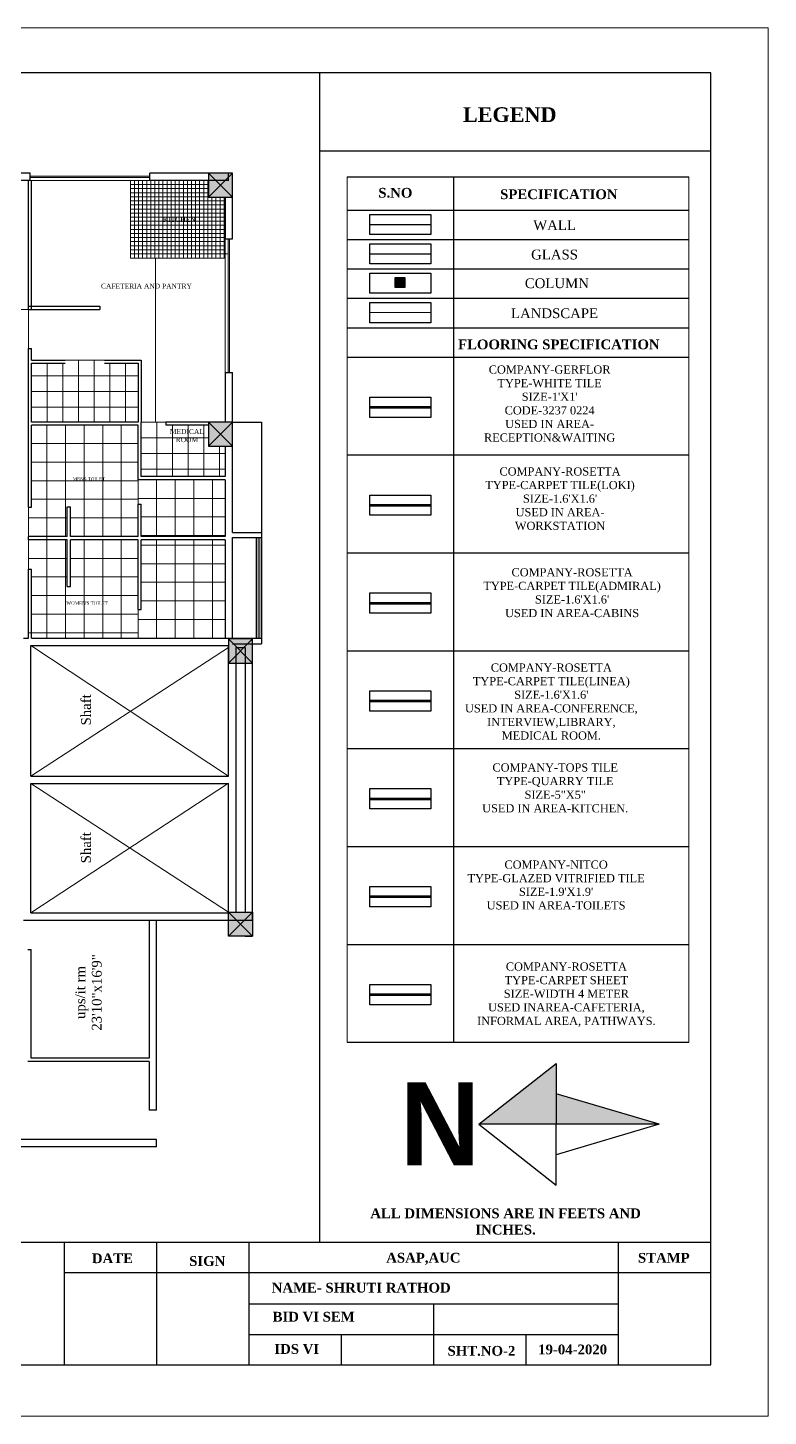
# Model space of a CAD drawing. Header units: inches. Extents: x 327481 to 195042051, y -335014 to 44773228.
# Drawn here: x 375959 to 376867, y -312464 to -310762 of the extents above; entities that cross this region are included whole.
import ezdxf

# ---------------------------------------------------------------- set-up
doc = ezdxf.new("R2010")
doc.units = ezdxf.units.IN
doc.header["$MEASUREMENT"] = 0
for name, color, linetype in [('CABIN FLOORING', 156, 'Continuous'), ('center', 146, 'Continuous'), ('CONFER.FLOORING', 152, 'Continuous'), ('FLOORING', 44, 'Continuous'), ('FORMATING', 19, 'Continuous'), ('KITCHEN.FLOORING', 30, 'Continuous'), ('LANDSCAPE', 102, 'Continuous'), ('RECEP.FLOORING', 251, 'Continuous'), ('TITLE', 7, 'Continuous'), ('TOILET', 150, 'Continuous'), ('WASHROOM.FLOORING', 235, 'Continuous'), ('WORKST.FLOORING', 136, 'Continuous')]:
    doc.layers.add(name, color=color, linetype=linetype)
for name, color, linetype, lineweight in [('column 1', 146, 'Continuous', 30), ('ele1', 1, 'Continuous', 13), ('GLASS', 140, 'Continuous', 5), ('TEXT', 7, 'Continuous', 0), ('WALL', 12, 'Continuous', 30)]:
    doc.layers.add(name, color=color, linetype=linetype, lineweight=lineweight)
doc.styles.add('ROMANTICBOLD', font='ROMB____.PFB', dxfattribs={"height": 12})
doc.styles.get("Standard").update_dxf_attribs({"font": 'times.ttf', "height": 12})

# ---------------------------------------------------------------- blocks, each defined once
blk = doc.blocks.new('A$C69F05CD7')
at = {"linetype": 'Continuous'}
for points in [[(0, 4.402), (0, 2.513), (1.483, 2.513)], [(0.742, 2.513), (0, 2.513), (0, 0)]]:
    blk.add_hatch(color=256, dxfattribs=at).paths.add_polyline_path(points)
at = {"color": 0, "linetype": 'Continuous'}
for p, q in [((0, 4.402), (-1.483, 2.513)), ((0, 4.402), (1.483, 2.513)), ((0, 0), (0, 4.402)), ((-1.483, 2.513), (0, 2.513)), ((1.483, 2.513), (0, 2.513))]:
    blk.add_line(p, q, dxfattribs=at)
at = {"linetype": 'Continuous'}
for q in [(-0.742, 2.513), (0.742, 2.513)]:
    blk.add_line((0, 0), q, dxfattribs=at)
blk = doc.blocks.new('COLUMN1')
at = {"layer": 'column 1'}
h = blk.add_hatch(color=256, dxfattribs=at)
h.paths.add_polyline_path([(1, 1), (0, 1), (0.5, 0.5)])
h.paths.add_polyline_path([(1, 1), (0.5, 0.5), (1, 0)])
h.paths.add_polyline_path([(0.5, 0.5), (0, 0), (1, 0)])
h.paths.add_polyline_path([(0.5, 0.5), (0, 1), (0, 0)])
at = {"layer": 'column 1', "lineweight": 0, "ltscale": 0.3}
for p, q in [((0, 1), (1, 0)), ((0, 0), (1, 1))]:
    blk.add_line(p, q, dxfattribs=at)
at = {"layer": 'column 1', "ltscale": 0.3}
for p, q in [((1, 1), (0, 1)), ((0, 1), (0, 0)), ((1, 0), (1, 1)), ((0, 0), (1, 0))]:
    blk.add_line(p, q, dxfattribs=at)
blk = doc.blocks.new('FOR')
at = {"layer": 'FORMATING'}
for p, q in [((373082.2, -310942.8), (373157, -310942.8)), ((373082.2, -310967.6), (373082.2, -310942.8)), ((373157, -310942.8), (373157, -310967.6)), ((373157, -310967.6), (373082.2, -310967.6))]:
    blk.add_line(p, q, dxfattribs=at)

msp = doc.modelspace()

# ---------------------------------------------------------------- hatches: boundary and pattern name
at = {"layer": 'GLASS'}
for points in [[(376108.974, -310945.723), (376108.974, -310944.223), (375961.974, -310944.223), (375961.974, -310945.723)], [(376204.913, -311184.948), (376206.413, -311184.948), (376206.413, -311020.948), (376204.913, -311020.948)]]:
    msp.add_hatch(color=256, dxfattribs=at).paths.add_polyline_path(points)

# ---------------------------------------------------------------- linework, layer by layer
at = {"layer": 'CABIN FLOORING', "lineweight": 100}
msp.add_line((376378.739, -311467.513), (376453.549, -311467.513), dxfattribs=at)
at = {"layer": 'CONFER.FLOORING', "lineweight": 0}
for p, q in [((376108.974, -310949.503), (375961.974, -310949.503)), ((376201.133, -311020.948), (376201.133, -311184.948)), ((375963.824, -311245.646), (375963.824, -311173.646)), ((375983.024, -311245.646), (375983.024, -311173.646)), ((376002.224, -311245.646), (376002.224, -311173.646)), ((376005.111, -311169.646), (376053.108, -311169.646)), ((376021.424, -311245.646), (376021.424, -311169.646)), ((376040.624, -311245.646), (376040.624, -311169.646)), ((376059.824, -311245.646), (376059.824, -311173.646)), ((376079.024, -311245.646), (376079.024, -311173.646)), ((375963.823, -311188.846), (376094.396, -311188.846)), ((375963.823, -311208.046), (376094.397, -311208.046)), ((375963.824, -311227.246), (376094.397, -311227.246)), ((376128.474, -311245.646), (376098.396, -311245.646)), ((376098.396, -311245.646), (376098.398, -311312.411)), ((376117.596, -311245.646), (376117.598, -311312.41)), ((376180.65, -311264.846), (376098.397, -311264.846)), ((376136.798, -311249.646), (376136.798, -311312.41)), ((376155.996, -311249.646), (376155.998, -311312.409)), ((376175.196, -311249.646), (376175.198, -311312.409)), ((376194.398, -311275.189), (376194.398, -311312.408)), ((376201.133, -311284.046), (376098.397, -311284.046)), ((376201.133, -311303.246), (376098.397, -311303.246))]:
    msp.add_line(p, q, dxfattribs=at)
at = {"layer": 'CONFER.FLOORING', "lineweight": 100}
msp.add_line((376378.739, -311587.513), (376453.549, -311587.513), dxfattribs=at)
at = {"layer": 'ele1', "ltscale": 0.3}
for p, q in [((376205.247, -311679.753), (375962.947, -311519.563)), ((375962.947, -311679.753), (376205.247, -311522.188)), ((376205.247, -311688.49), (375962.947, -311847.388)), ((375962.947, -311688.813), (376205.266, -311846.363))]:
    msp.add_line(p, q, dxfattribs=at)
at = {"layer": 'FLOORING', "lineweight": 0}
for p, q in [((376115.84, -311044.948), (376115.843, -311245.646)), ((375959.84, -311107.616), (375826.931, -311107.616)), ((375959.84, -311107.616), (375959.841, -311155.613))]:
    msp.add_line(p, q, dxfattribs=at)
at = {"layer": 'FLOORING', "lineweight": 100}
msp.add_line((376378.739, -311947.513), (376453.549, -311947.513), dxfattribs=at)
at = {"layer": 'FORMATING', "lineweight": 0}
for p, q in [((374493.405, -310762.326), (376867.49, -310762.326)), ((376867.49, -310762.326), (376867.49, -312464.439)), ((376351.101, -310944.883), (376351.101, -312005.992)), ((376770.098, -310944.883), (376770.098, -312005.992)), ((376867.49, -312464.439), (374493.405, -312464.439))]:
    msp.add_line(p, q, dxfattribs=at)
at = {"layer": 'FORMATING', "lineweight": 30}
for p, q in [((376797.169, -310817.623), (374550.769, -310817.623)), ((376797.169, -312401.623), (376797.169, -310817.623)), ((374550.769, -312250.903), (376797.169, -312250.903)), ((376004.209, -312401.623), (376004.209, -312250.903)), ((376117.489, -312401.623), (376117.489, -312250.903)), ((376230.769, -312401.623), (376230.769, -312250.903)), ((376683.889, -312401.623), (376683.889, -312250.903)), ((376004.209, -312288.343), (376797.169, -312288.343)), ((376230.769, -312326.743), (376683.889, -312326.743)), ((376457.329, -312401.623), (376457.329, -312326.743)), ((376230.769, -312364.183), (376683.889, -312364.183)), ((376344.049, -312401.623), (376344.049, -312364.183)), ((376570.609, -312401.623), (376570.609, -312364.183)), ((374550.769, -312401.623), (376797.169, -312401.623))]:
    msp.add_line(p, q, dxfattribs=at)
at = {"layer": 'FORMATING'}
for p, q in [((376797.169, -310817.623), (376317.169, -310817.623)), ((376317.169, -310817.623), (376317.169, -312250.903)), ((376797.169, -310913.623), (376317.169, -310913.623)), ((376351.101, -310944.883), (376770.098, -310944.883)), ((376481.315, -310946.173), (376481.315, -312005.992)), ((376351.913, -310985.992), (376770.098, -310985.992)), ((376351.913, -311021.992), (376770.098, -311021.992)), ((376351.913, -311057.992), (376770.098, -311057.992)), ((376351.913, -311093.992), (376770.098, -311093.992)), ((376351.913, -311129.992), (376770.098, -311129.992)), ((376351.913, -311165.992), (376770.098, -311165.992)), ((376351.913, -311285.992), (376770.098, -311285.992)), ((376351.913, -311405.992), (376770.098, -311405.992)), ((376351.913, -311525.992), (376770.098, -311525.992)), ((376351.913, -311645.992), (376770.098, -311645.992)), ((376351.913, -311765.992), (376770.098, -311765.992)), ((376351.913, -311885.992), (376770.098, -311885.992)), ((376351.101, -312005.992), (376770.098, -312005.992))]:
    msp.add_line(p, q, dxfattribs=at)
at = {"layer": 'GLASS', "lineweight": 30}
msp.add_line((376378.739, -311039.476), (376453.549, -311039.476), dxfattribs=at)
at = {"layer": 'GLASS', "ltscale": 0.3}
for p, q in [((376241.588, -311511.537), (376241.591, -311387.076)), ((376243.674, -311511.537), (376243.677, -311387.076))]:
    msp.add_line(p, q, dxfattribs=at)
at = {"layer": 'GLASS'}
msp.add_lwpolyline([(375961.974, -310944.223), (376108.974, -310944.223), (376108.974, -310945.723), (375961.974, -310945.723)], dxfattribs=at)
msp.add_lwpolyline([(376204.913, -311020.948), (376206.413, -311020.948), (376206.413, -311184.948), (376204.913, -311184.948)], close=True, dxfattribs=at)
at = {"layer": 'KITCHEN.FLOORING', "lineweight": 0}
for p, q in [((376084.974, -310949.503), (376084.974, -311044.948)), ((376180.65, -310949.503), (376084.974, -310949.503)), ((376180.65, -310954.503), (376084.974, -310954.503)), ((376089.974, -310949.503), (376089.974, -311044.948)), ((376094.974, -310949.503), (376094.974, -311044.948)), ((376099.974, -310949.503), (376099.974, -311044.948)), ((376104.974, -310949.503), (376104.974, -311044.948)), ((376109.974, -310949.503), (376109.974, -311044.948)), ((376114.974, -310949.503), (376114.974, -311044.948)), ((376119.974, -310949.503), (376119.974, -311044.948)), ((376124.974, -310949.503), (376124.974, -311044.948)), ((376129.974, -310949.503), (376129.974, -311044.948)), ((376134.974, -310949.503), (376134.974, -311044.948)), ((376139.974, -310949.503), (376139.974, -311044.948)), ((376144.974, -310949.503), (376144.974, -311044.948)), ((376149.974, -310949.503), (376149.974, -311044.948)), ((376154.974, -310949.503), (376154.974, -311044.948)), ((376159.974, -310949.503), (376159.974, -311044.948)), ((376164.974, -310949.503), (376164.974, -311044.948)), ((376169.974, -310949.503), (376169.974, -311044.948)), ((376174.974, -310949.503), (376174.974, -311044.948)), ((376179.974, -310949.503), (376179.974, -311044.948)), ((376180.65, -310959.503), (376084.974, -310959.503)), ((376180.65, -310964.503), (376084.974, -310964.503)), ((376180.65, -310969.503), (376084.974, -310969.503)), ((376201.133, -310974.503), (376084.974, -310974.503)), ((376184.974, -310969.948), (376184.974, -311044.948)), ((376189.974, -310969.948), (376189.974, -311044.948)), ((376194.974, -310969.948), (376194.974, -311044.948)), ((376199.974, -310969.948), (376199.974, -311044.948)), ((376201.133, -310979.503), (376084.974, -310979.503)), ((376201.133, -310984.503), (376084.974, -310984.503)), ((376201.133, -310989.503), (376084.974, -310989.503)), ((376201.133, -310994.503), (376084.974, -310994.503)), ((376201.133, -310999.503), (376084.974, -310999.503)), ((376201.133, -311004.503), (376084.974, -311004.503)), ((376201.133, -311009.503), (376084.974, -311009.503)), ((376201.133, -311014.503), (376084.974, -311014.503)), ((376201.133, -311019.503), (376084.974, -311019.503)), ((376201.133, -311024.503), (376084.974, -311024.503)), ((376201.133, -311029.503), (376084.974, -311029.503)), ((376201.133, -311034.503), (376084.974, -311034.503)), ((376204.913, -311039.503), (376084.974, -311039.503)), ((376084.974, -311044.948), (376201.133, -311044.948))]:
    msp.add_line(p, q, dxfattribs=at)
at = {"layer": 'KITCHEN.FLOORING', "lineweight": 100}
msp.add_line((376378.739, -311707.513), (376453.549, -311707.513), dxfattribs=at)
at = {"layer": 'LANDSCAPE', "lineweight": 0}
msp.add_line((376378.739, -311111.476), (376453.549, -311111.476), dxfattribs=at)
at = {"layer": 'RECEP.FLOORING', "lineweight": 100}
msp.add_line((376378.739, -311227.513), (376453.549, -311227.513), dxfattribs=at)
at = {"layer": 'WALL'}
for p, q in [((375961.974, -310940.404), (375899.974, -310940.404)), ((375961.974, -310949.503), (375961.974, -310940.404)), ((376205.266, -310940.404), (376108.974, -310940.404)), ((376108.974, -310949.503), (376108.974, -310940.404)), ((376205.266, -310949.503), (376205.266, -310940.404)), ((375961.974, -310949.503), (375899.974, -310949.503)), ((375959.84, -311107.616), (375959.841, -310949.503)), ((375963.822, -311107.616), (375963.817, -310949.503)), ((376205.266, -310949.503), (376108.974, -310949.503)), ((376201.133, -310969.948), (376201.133, -311020.948)), ((376201.133, -310969.948), (376210.193, -310969.948)), ((376210.193, -311020.948), (376210.193, -310969.948)), ((376378.739, -311003.476), (376453.549, -311003.476)), ((376201.133, -311020.948), (376210.193, -311020.948)), ((375959.84, -311103.616), (376047.418, -311103.616)), ((375959.84, -311107.616), (376047.418, -311107.616)), ((376047.418, -311103.616), (376047.418, -311107.616)), ((375959.84, -311245.646), (375959.84, -311155.613)), ((375959.84, -311155.613), (375963.823, -311155.613)), ((375963.823, -311169.646), (375963.823, -311155.613)), ((375963.823, -311169.646), (376005.111, -311169.646)), ((375963.824, -311245.646), (375963.823, -311173.646)), ((375963.823, -311173.646), (376005.111, -311173.646)), ((376053.108, -311169.646), (376098.396, -311169.646)), ((376053.108, -311173.646), (376094.396, -311173.646)), ((376094.396, -311173.646), (376094.396, -311245.645)), ((376098.396, -311169.646), (376098.396, -311245.645)), ((376201.133, -311184.948), (376201.133, -311245.661)), ((376201.133, -311184.948), (376210.193, -311184.948)), ((376210.193, -311245.661), (376210.193, -311184.948)), ((375959.839, -311349.97), (375959.839, -311245.646)), ((375959.84, -311245.646), (375959.839, -311245.646)), ((376094.396, -311245.645), (375963.824, -311245.646)), ((376098.398, -311312.411), (376098.396, -311245.646)), ((376128.474, -311245.646), (376128.474, -311249.646)), ((376180.65, -311245.646), (376128.474, -311245.646)), ((376210.193, -311245.646), (376245.648, -311245.646)), ((376245.648, -311245.646), (376245.648, -311517.446)), ((375959.84, -311249.646), (375959.839, -311249.646)), ((375963.827, -311349.97), (375963.825, -311249.646)), ((376094.412, -311249.646), (375963.825, -311249.646)), ((376094.411, -311316.415), (376094.412, -311249.646)), ((376180.65, -311249.646), (376128.474, -311249.646)), ((376201.133, -311275.189), (376201.133, -311312.411)), ((376210.193, -311381.167), (376210.193, -311275.189)), ((376201.133, -311316.416), (376094.411, -311316.415)), ((376201.133, -311312.411), (376098.398, -311312.411)), ((376201.133, -311316.416), (376201.133, -311385.97)), ((375959.839, -311349.97), (375963.829, -311349.97)), ((376007.476, -311385.97), (376007.476, -311349.494)), ((376007.476, -311349.494), (376011.476, -311349.494)), ((376011.476, -311385.97), (376011.476, -311349.494)), ((376094.341, -311346.415), (376098.333, -311346.415)), ((376094.411, -311385.97), (376094.411, -311346.415)), ((376098.4, -311385.97), (376098.399, -311346.415)), ((376210.193, -311381.167), (376245.673, -311381.167)), ((375959.839, -311389.972), (375959.84, -311385.97)), ((376007.476, -311389.973), (375959.839, -311389.972)), ((376007.476, -311385.97), (375959.84, -311385.97)), ((376007.476, -311447.334), (376007.476, -311389.973)), ((376094.411, -311385.97), (376011.476, -311385.97)), ((376094.411, -311389.974), (376011.476, -311389.973)), ((376011.476, -311447.334), (376011.476, -311389.973)), ((376094.411, -311475.537), (376094.411, -311389.974)), ((376201.133, -311385.97), (376098.4, -311385.97)), ((376201.133, -311389.975), (376098.4, -311389.974)), ((376098.402, -311475.537), (376098.4, -311389.974)), ((376201.133, -311389.975), (376201.133, -311510.503)), ((376210.189, -311387.076), (376245.65, -311387.076)), ((376210.191, -311511.537), (376210.194, -311387.076)), ((376239.739, -311511.537), (376239.742, -311387.076)), ((375959.839, -311425.972), (375963.829, -311425.972)), ((375959.844, -311510.503), (375959.842, -311425.972)), ((375963.831, -311510.503), (375963.829, -311425.972)), ((376007.476, -311447.334), (376011.476, -311447.334)), ((376094.411, -311475.537), (376098.402, -311475.537)), ((375953.887, -311510.503), (375959.844, -311510.503)), ((375962.947, -311679.753), (375962.947, -311519.563)), ((375962.947, -311519.563), (376205.266, -311519.563)), ((375963.831, -311510.503), (376245.648, -311510.503)), ((376205.266, -311679.753), (376205.266, -311520.597)), ((376210.191, -311517.446), (376245.648, -311517.446)), ((376234.81, -311855.438), (376234.807, -311517.446)), ((376214.307, -311522.188), (376214.307, -311846.378)), ((376214.307, -311522.188), (376225.75, -311522.188)), ((376225.75, -311522.188), (376225.75, -311846.378)), ((375962.947, -311679.753), (376205.247, -311679.753)), ((375962.947, -311847.388), (375962.947, -311688.813)), ((375962.947, -311688.813), (376205.247, -311688.813)), ((376205.266, -311846.363), (376205.266, -311688.813)), ((375953.887, -311856.463), (376234.81, -311856.463)), ((375962.947, -311847.388), (376205.266, -311847.388)), ((376108.013, -311856.463), (376108.013, -312025.383)), ((376117.073, -312089.383), (376117.073, -311856.463)), ((376205.266, -311846.378), (376205.266, -311846.363)), ((376214.307, -311846.378), (376225.75, -311846.378)), ((376225.75, -311875.907), (376234.81, -311875.907)), ((375959.093, -311892.463), (375963.093, -311892.463)), ((375963.093, -312025.383), (375963.093, -311892.463)), ((376108.013, -312029.383), (375959.093, -312029.383)), ((376108.013, -312025.383), (375963.093, -312025.383)), ((376108.013, -312029.383), (376108.013, -312089.383)), ((376117.073, -312089.383), (376108.013, -312089.383)), ((376117.073, -312125.383), (375165.436, -312125.383)), ((376117.073, -312134.364), (376117.073, -312125.383)), ((376117.073, -312134.364), (375174.173, -312134.364)), ((376108.013, -312134.364), (375174.233, -312134.364))]:
    msp.add_line(p, q, dxfattribs=at)
at = {"layer": 'WASHROOM.FLOORING', "lineweight": 0}
for p, q in [((375982.639, -311510.503), (375982.639, -311249.646)), ((376005.439, -311385.97), (376005.439, -311249.646)), ((376028.239, -311385.97), (376028.239, -311249.646)), ((376051.039, -311385.97), (376051.039, -311249.646)), ((376073.839, -311385.97), (376073.839, -311249.646)), ((375963.825, -311271.97), (376094.412, -311271.97)), ((375963.826, -311294.77), (376094.411, -311294.77)), ((376094.341, -311346.415), (376094.341, -311316.415)), ((376094.411, -311316.415), (376201.133, -311316.416)), ((376117.141, -311385.97), (376117.141, -311316.415)), ((376139.941, -311385.97), (376139.941, -311316.415)), ((376162.741, -311385.97), (376162.741, -311316.415)), ((376185.541, -311385.97), (376185.541, -311316.415)), ((375963.826, -311317.57), (376094.411, -311317.57)), ((375959.839, -311425.972), (375959.837, -311349.97)), ((375963.827, -311340.37), (376094.411, -311340.37)), ((376094.411, -311339.215), (376201.133, -311339.216)), ((375959.84, -311363.17), (376007.476, -311363.17)), ((376011.476, -311363.17), (376094.411, -311363.17)), ((376094.411, -311362.015), (376094.411, -311362.015)), ((376098.399, -311362.015), (376201.132, -311362.016)), ((375959.839, -311389.972), (376007.476, -311389.973)), ((375959.84, -311385.97), (376005.439, -311385.97)), ((376005.439, -311510.503), (376005.439, -311389.973)), ((376011.476, -311389.973), (376094.411, -311389.974)), ((376028.239, -311510.503), (376028.239, -311389.973)), ((376051.039, -311510.503), (376051.039, -311389.974)), ((376073.839, -311510.503), (376073.839, -311389.974)), ((376094.41, -311384.815), (376094.411, -311384.815)), ((376094.411, -311396.503), (376094.411, -311396.503)), ((376098.4, -311384.815), (376201.132, -311384.816)), ((376098.4, -311396.503), (376201.133, -311396.503)), ((376117.212, -311389.974), (376117.211, -311510.503)), ((376140.012, -311389.974), (376140.011, -311510.503)), ((376162.812, -311389.975), (376162.811, -311510.504)), ((376185.612, -311389.975), (376185.611, -311510.504)), ((375959.839, -311412.772), (376007.476, -311412.773)), ((376011.476, -311412.773), (376094.411, -311412.774)), ((375959.839, -311435.572), (375959.842, -311435.572)), ((375963.829, -311435.572), (376007.476, -311435.573)), ((376011.476, -311435.573), (376094.411, -311435.574)), ((376094.411, -311419.303), (376094.411, -311419.303)), ((376098.4, -311419.303), (376201.133, -311419.303)), ((376094.411, -311442.103), (376094.411, -311442.103)), ((376098.401, -311442.103), (376201.133, -311442.103)), ((375959.838, -311458.372), (375959.843, -311458.372)), ((375963.83, -311458.372), (376094.41, -311458.374)), ((376098.401, -311464.906), (376201.133, -311464.903)), ((375959.838, -311481.172), (375959.843, -311481.172)), ((375963.83, -311481.172), (376094.41, -311481.174)), ((376094.411, -311475.537), (376094.411, -311510.503)), ((376094.411, -311487.709), (376201.133, -311487.703)), ((375959.838, -311503.972), (376094.41, -311503.974)), ((376094.411, -311510.503), (376201.133, -311510.503))]:
    msp.add_line(p, q, dxfattribs=at)
at = {"layer": 'WASHROOM.FLOORING', "lineweight": 100}
msp.add_line((376453.549, -311827.513), (376378.739, -311827.513), dxfattribs=at)
at = {"layer": 'WORKST.FLOORING', "lineweight": 100}
msp.add_line((376378.739, -311347.513), (376453.549, -311347.513), dxfattribs=at)

# ---------------------------------------------------------------- block references
at = {"xscale": 50.27551584775212, "yscale": 50.27551584775212, "zscale": 50.27551584775212, "rotation": 90}
msp.add_blockref('A$C69F05CD7', (376733.681, -312106.591), dxfattribs=at)
at = {"layer": 'center'}
for p, xscale, yscale, zscale, rotation in [((376210.193, -310969.948), 29.5434782608645, 29.5434782608645, 39.3913043478359, 90), ((376409.759, -311080.618), -12, 12, 16.00000000000673, 270), ((376210.193, -311275.189), 29.5434782608645, 29.5434782608645, 39.3913043478359, 90), ((376205.266, -311875.907), -29.5434782608645, 29.5434782608645, 39.3913043478359, 270)]:
    msp.add_blockref('COLUMN1', p, dxfattribs=dict(at, xscale=xscale, yscale=yscale, zscale=zscale, rotation=rotation))
at = {"layer": 'center', "lineweight": 25, "xscale": 29.5434782608645, "yscale": 29.5434782608645, "zscale": 39.3913043478359, "rotation": 90}
msp.add_blockref('COLUMN1', (376234.81, -311541.08), dxfattribs=at)
at = {"layer": 'TOILET', "lineweight": 0}
for p in [(3296.558, -48.266), (3296.558, -84.266), (3296.558, -120.266), (3296.558, -156.266), (3296.558, -272.304), (3296.558, -392.304), (3296.558, -512.304), (3296.558, -632.304), (3296.558, -752.304), (3296.558, -872.304), (3296.558, -992.304)]:
    msp.add_blockref('FOR', p, dxfattribs=at)

# ---------------------------------------------------------------- texts
at = {"layer": 'TEXT', "linetype": 'ByBlock', "lineweight": 30, "attachment_point": 2}
for s, insert, char_height, width in [('{\\fTimes New Roman|b1|i0|c0|p18;LEGEND}', (376550.361, -310859.79), 18, 357.74515), ('{\\fTimes New Roman|b1|i0|c0|p18;S.NO}', (376410.023, -310958.591), 12, 357.74515), ('{\\fTimes New Roman|b1|i0|c0|p18;SPECIFICATION}', (376610.588, -310960.416), 12, 357.74515), ('KITCHEN', (376144.974, -310994.503), 6, 357.74515), ('WALL', (376605.333, -310998.304), 12, 357.74515), ('GLASS', (376605.333, -311034.304), 12, 357.74515), ('CAFETERIA AND PANTRY', (376104.698, -311076.022), 6, 357.74515), ('COLUMN', (376608.193, -311069.507), 12, 357.74515), ('LANDSCAPE', (376605.333, -311106.304), 12, 357.74515), ('{\\fTimes New Roman|b1|i0|c0|p18;FLOORING SPECIFICATION}', (376610.588, -311144.474), 12, 357.74515), ("COMPANY-GERFLOR\\PTYPE-WHITE TILE\\PSIZE-1'X1'\\PCODE-3237 0224\\PUSED IN AREA-\\PRECEPTION&WAITING", (376599.302, -311176.304), 10, 193.67244), ('MEDICAL\\PROOM', (376154.336, -311254.304), 6, 357.74515), ('MENS TOILET', (376034.143, -311313.448), 4, 357.74515), ("COMPANY-ROSETTA\\PTYPE-CARPET TILE(LOKI)\\PSIZE-1.6'X1.6'\\PUSED IN AREA-\\PWORKSTATION", (376612.071, -311301.205), 10, 232.99721), ("COMPANY-ROSETTA\\PTYPE-CARPET TILE(ADMIRAL)\\PSIZE-1.6'X1.6'\\PUSED IN AREA-CABINS", (376626.857, -311424.829), 10, 255.34271), ("WOMEN'S TOILET", (376032.046, -311465.656), 4, 357.74515), ("COMPANY-ROSETTA\\PTYPE-CARPET TILE(LINEA)\\PSIZE-1.6'X1.6'\\PUSED IN AREA-CONFERENCE, \\PINTERVIEW,LIBRARY, \\PMEDICAL ROOM.", (376601.397, -311541.622), 10, 211.96035), ('COMPANY-TOPS TILE\\PTYPE-QUARRY TILE\\PSIZE-5"X5"\\PUSED IN AREA-KITCHEN.', (376606.137, -311664.126), 10, 218.4212), ("COMPANY-NITCO\\PTYPE-GLAZED VITRIFIED TILE\\PSIZE-1.9'X1.9'\\PUSED IN AREA-TOILETS", (376607.228, -311783.159), 10, 213.8698), ('COMPANY-ROSETTA\\PTYPE-CARPET SHEET\\PSIZE-WIDTH 4 METER\\PUSED INAREA-CAFETERIA,\\PINFORMAL AREA, PATHWAYS.', (376619.845, -311908.127), 10, 232.99721), ('{\\fTimes New Roman|b1|i0|c0|p18;ALL DIMENSIONS ARE IN FEETS AND INCHES.}', (376545.24, -312209.678), 12, 357.74515), ('{\\fTimes New Roman|b1|i0|c0|p18;DATE}', (376062.939, -312264.783), 12, 357.74515), ('{\\fTimes New Roman|b1|i0|c0|p18;SIGN}', (376179.296, -312268.151), 12, 357.74515), ('{\\fTimes New Roman|b1|i0|c0|p18;ASAP,AUC}', (376444.422, -312264.098), 12, 357.74515), ('{\\fTimes New Roman|b1|i0|c0|p18;STAMP}', (376739.384, -312264.245), 12, 357.74515), ('{\\fTimes New Roman|b1|i0|c0|p18;NAME- SHRUTI RATHOD}', (376368.124, -312300.872), 12, 357.74515), ('{\\fTimes New Roman|b1|i0|c0|p18;BID VI SEM}', (376309.835, -312336.449), 12, 357.74515), ('{\\fTimes New Roman|b1|i0|c0|p18;IDS VI}', (376289.073, -312375.985), 12, 357.74515), ('{\\fTimes New Roman|b1|i0|c0|p18;SHT.NO-2}', (376515.641, -312378.243), 12, 357.74515), ('{\\fTimes New Roman|b1|i0|c0|p18;19-04-2020}', (376627.512, -312376.55), 12, 357.74515)]:
    msp.add_mtext(s, dxfattribs=dict(at, insert=insert, char_height=char_height, width=width))
at = {"layer": 'TEXT', "color": 0, "char_height": 12, "width": 37.42754, "attachment_point": 1, "rotation": 90}
for insert in [(376024.486, -311617.614), (376024.486, -311786.616)]:
    msp.add_mtext('Shaft', dxfattribs=dict(at, insert=insert))
at = {"layer": 'TEXT', "linetype": 'ByBlock', "lineweight": 30, "insert": (376017.708, -311944.944), "char_height": 12, "width": 186.36533, "attachment_point": 2, "rotation": 90}
msp.add_mtext('ups/it rm \\P23\'10"x16\'9"', dxfattribs=at)
at = {"layer": 'TITLE', "style": 'ROMANTICBOLD'}
msp.add_text('N', height=101.808, dxfattribs=at).set_placement((376415.718, -312157.063))

doc.saveas('drawing.dxf')
